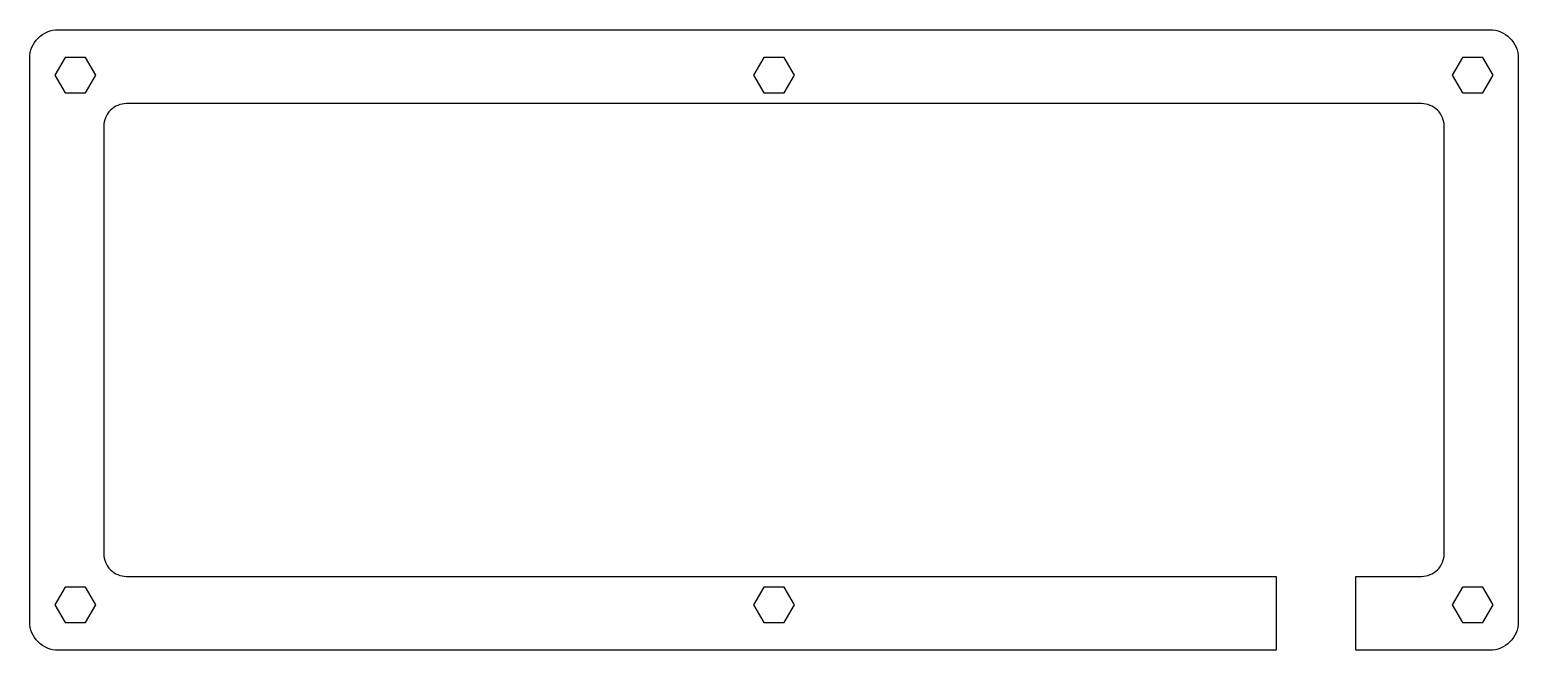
# Model space of a CAD drawing. Header units: millimetres. Extents: x -236 to 26, y -26 to 83.
import ezdxf

# ---------------------------------------------------------------- set-up
doc = ezdxf.new("R2010")
doc.units = ezdxf.units.MM
doc.layers.get('0').update_dxf_attribs({"linetype": 'CONTINUOUS'})

msp = doc.modelspace()

# ---------------------------------------------------------------- linework, layer by layer
msp.add_lwpolyline([(-2.53, -26), (-2.53, -13), (9, -13, 0.414214), (13, -9), (13, 66.15, 0.414214), (9, 70.15), (-218.55, 70.15, 0.414214), (-222.55, 66.15), (-222.55, -9, 0.414214), (-218.55, -13), (-16.53, -13), (-16.53, -26), (-230.55, -26, -0.414214), (-235.55, -21), (-235.55, 78.15, -0.414214), (-230.55, 83.15), (21, 83.15, -0.414214), (26, 78.15), (26, -21, -0.414214), (21, -26)], format="xyb", close=True)
for points in [[(-229.34, 78.25), (-231.13, 75.15), (-229.34, 72.05), (-225.76, 72.05), (-223.97, 75.15), (-225.76, 78.25)], [(-106.56, 78.25), (-108.35, 75.15), (-106.56, 72.05), (-102.99, 72.05), (-101.2, 75.15), (-102.99, 78.25)], [(16.21, 78.25), (14.42, 75.15), (16.21, 72.05), (19.79, 72.05), (21.58, 75.15), (19.79, 78.25)], [(-225.76, -21.1), (-223.97, -18), (-225.76, -14.9), (-229.34, -14.9), (-231.13, -18), (-229.34, -21.1)], [(-102.99, -21.1), (-101.2, -18), (-102.99, -14.9), (-106.56, -14.9), (-108.35, -18), (-106.56, -21.1)], [(19.79, -21.1), (21.58, -18), (19.79, -14.9), (16.21, -14.9), (14.42, -18), (16.21, -21.1)]]:
    msp.add_lwpolyline(points, close=True)

doc.saveas('drawing.dxf')
